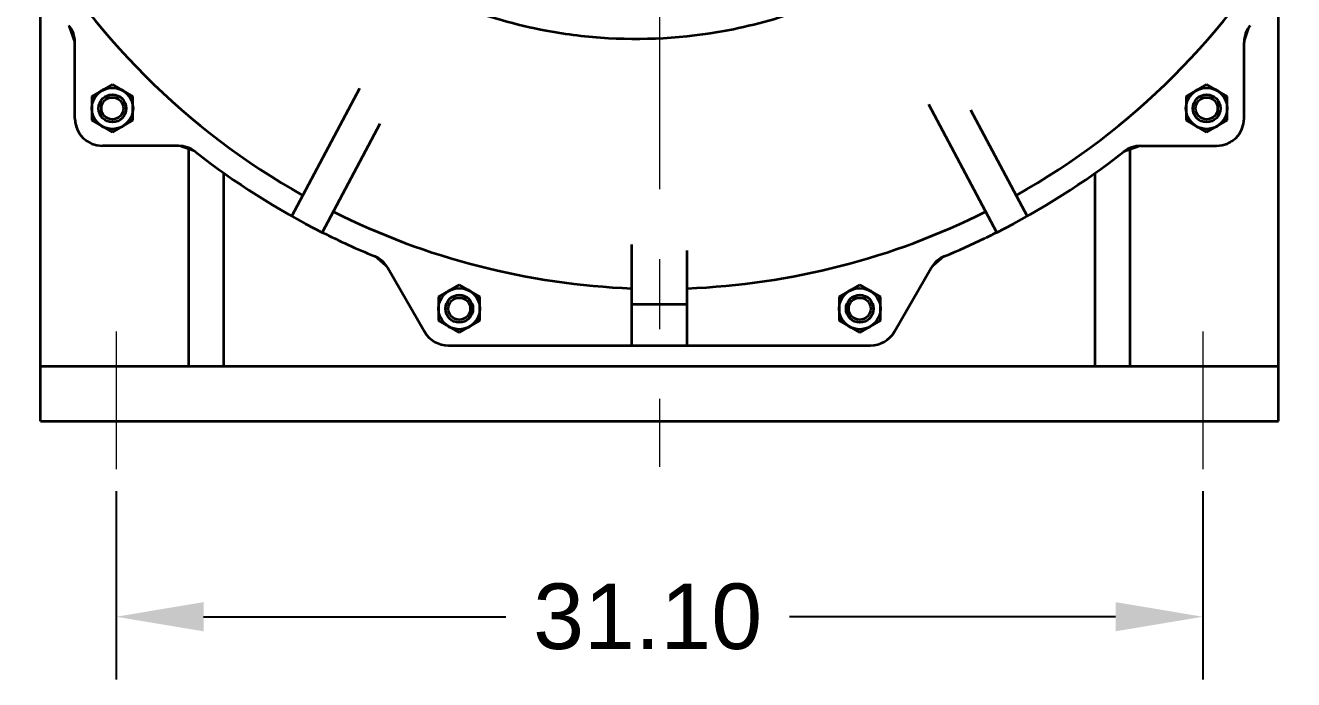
# Model space of a CAD drawing. Header units: inches. Extents: x -403 to 7, y 1 to 290.
# Drawn here: x -103.37 to -67.07, y 207.21 to 225.93 of the extents above; entities that cross this region are included whole.
import ezdxf

# ---------------------------------------------------------------- set-up
doc = ezdxf.new("R2010")
doc.units = ezdxf.units.IN
doc.header["$MEASUREMENT"] = 0
doc.linetypes.add('点画线', pattern=[16, 10, -2, 2, -2])
doc.layers.add('中心线层', color=1, linetype='点画线', lineweight=18)
doc.layers.add('粗实线层', color=7, linetype='Continuous', lineweight=35)
doc.styles.get("Standard").update_dxf_attribs({"font": 'arial.ttf'})
doc.dimstyles.new('STANDARD 2 PLCS', dxfattribs={"dimtxt": 0.125, "dimasz": 0.18, "dimexe": 0.18, "dimexo": 0.0625, "dimgap": 0.09, "dimtad": 0, "dimtih": 1, "dimtoh": 1, "dimzin": 4, "dimdsep": 46, "dimtxsty": 'Standard', "dimcen": 0.09, "dimaunit": 1, "dimadec": 0, "dimazin": 1, "dimtfac": 1, "dimtofl": 0, "dimtmove": 1, "dimatfit": 3, "dimfxl": 1, "dimtolj": 1, "dimtzin": 4, "dimarcsym": 0})

# ---------------------------------------------------------------- blocks, each defined once
blk = doc.blocks.new('*D160')
at = {"color": 0, "lineweight": -2, "transparency": 16777216}
for p, q in [((-100.767, 212.602), (-100.767, 207.206)), ((-69.665, 212.602), (-69.665, 207.206)), ((-98.267, 209.006), (-89.615, 209.006)), ((-72.165, 209.006), (-81.496, 209.006))]:
    blk.add_line(p, q, dxfattribs=at)
at = {"color": 0, "transparency": 16777216}
for points in [[(-98.267, 209.423), (-98.267, 208.589), (-100.767, 209.006)], [(-72.165, 209.423), (-72.165, 208.589), (-69.665, 209.006)]]:
    blk.add_solid(points, dxfattribs=at)
at = {"layer": 'Defpoints', "color": 0, "transparency": 16777216}
for p in [(-100.767, 213.227), (-69.665, 213.227), (-69.665, 209.006)]:
    blk.add_point(p, dxfattribs=at)
at = {"color": 0, "transparency": 16777216, "insert": (-85.555, 209.006), "char_height": 1.875, "attachment_point": 5}
blk.add_mtext('\\A1;31.10', dxfattribs=at)

msp = doc.modelspace()

# ---------------------------------------------------------------- linework, layer by layer
for p, q in [((-67.5, 216.18), (-67.5, 227.037)), ((-102.933, 226.795), (-102.933, 216.18)), ((-101.948, 225.441), (-102.117, 225.928)), ((-101.948, 225.441), (-102.117, 225.928)), ((-68.484, 225.441), (-68.316, 225.928)), ((-68.484, 225.441), (-68.316, 225.928)), ((-101.952, 225.511), (-101.95, 225.493)), ((-101.95, 225.493), (-101.949, 225.476)), ((-101.949, 225.476), (-101.949, 225.458)), ((-101.949, 225.458), (-101.948, 225.441)), ((-101.948, 223.266), (-101.948, 225.441)), ((-68.483, 225.476), (-68.484, 225.458)), ((-68.484, 225.458), (-68.484, 225.441)), ((-68.484, 223.266), (-68.484, 225.441)), ((-68.482, 225.493), (-68.483, 225.476)), ((-68.481, 225.511), (-68.482, 225.493)), ((-101.947, 223.225), (-101.948, 223.266)), ((-101.948, 223.266), (-101.948, 223.266)), ((-68.485, 223.225), (-68.484, 223.266)), ((-68.484, 223.266), (-68.484, 223.266)), ((-101.944, 223.184), (-101.947, 223.225)), ((-101.939, 223.143), (-101.944, 223.184)), ((-101.931, 223.102), (-101.939, 223.143)), ((-101.922, 223.062), (-101.931, 223.102)), ((-101.91, 223.023), (-101.922, 223.062)), ((-101.896, 222.984), (-101.91, 223.023)), ((-101.88, 222.946), (-101.896, 222.984)), ((-101.863, 222.909), (-101.88, 222.946)), ((-101.843, 222.872), (-101.863, 222.909)), ((-68.589, 222.872), (-68.57, 222.909)), ((-68.57, 222.909), (-68.552, 222.946)), ((-68.552, 222.946), (-68.536, 222.984)), ((-68.536, 222.984), (-68.522, 223.023)), ((-68.522, 223.023), (-68.511, 223.062)), ((-68.511, 223.062), (-68.501, 223.102)), ((-68.501, 223.102), (-68.494, 223.143)), ((-68.494, 223.143), (-68.488, 223.184)), ((-68.488, 223.184), (-68.485, 223.225)), ((-101.821, 222.837), (-101.843, 222.872)), ((-101.798, 222.803), (-101.821, 222.837)), ((-101.773, 222.771), (-101.798, 222.803)), ((-101.746, 222.739), (-101.773, 222.771)), ((-101.657, 222.654), (-101.688, 222.681)), ((-101.624, 222.629), (-101.657, 222.654)), ((-101.59, 222.606), (-101.624, 222.629)), ((-101.555, 222.584), (-101.59, 222.606)), ((-101.518, 222.565), (-101.555, 222.584)), ((-101.481, 222.547), (-101.518, 222.565)), ((-101.443, 222.531), (-101.481, 222.547)), ((-101.404, 222.517), (-101.443, 222.531)), ((-101.365, 222.506), (-101.404, 222.517)), ((-69.067, 222.506), (-69.028, 222.517)), ((-69.028, 222.517), (-68.989, 222.531)), ((-68.989, 222.531), (-68.951, 222.547)), ((-68.951, 222.547), (-68.914, 222.565)), ((-68.914, 222.565), (-68.878, 222.584)), ((-68.878, 222.584), (-68.842, 222.606)), ((-68.842, 222.606), (-68.808, 222.629)), ((-68.808, 222.629), (-68.776, 222.654)), ((-68.776, 222.654), (-68.744, 222.681)), ((-68.686, 222.739), (-68.659, 222.771)), ((-68.659, 222.771), (-68.634, 222.803)), ((-68.634, 222.803), (-68.611, 222.837)), ((-68.611, 222.837), (-68.589, 222.872)), ((-101.325, 222.496), (-101.365, 222.506)), ((-101.284, 222.488), (-101.325, 222.496)), ((-101.243, 222.483), (-101.284, 222.488)), ((-101.202, 222.48), (-101.243, 222.483)), ((-101.161, 222.479), (-101.202, 222.48)), ((-98.986, 222.479), (-101.161, 222.479)), ((-101.161, 222.479), (-101.161, 222.479)), ((-98.5, 222.31), (-98.986, 222.479)), ((-98.986, 222.479), (-98.969, 222.479)), ((-98.5, 222.31), (-98.986, 222.479)), ((-98.969, 222.479), (-98.951, 222.478)), ((-98.951, 222.478), (-98.934, 222.477)), ((-98.934, 222.477), (-98.916, 222.476)), ((-98.916, 222.476), (-98.899, 222.474)), ((-98.899, 222.474), (-98.882, 222.472)), ((-98.882, 222.472), (-98.864, 222.469)), ((-98.864, 222.469), (-98.847, 222.466)), ((-98.847, 222.466), (-98.83, 222.463)), ((-98.83, 222.463), (-98.813, 222.459)), ((-98.813, 222.459), (-98.796, 222.455)), ((-98.796, 222.455), (-98.779, 222.451)), ((-98.779, 222.451), (-98.762, 222.446)), ((-98.762, 222.446), (-98.745, 222.441)), ((-98.745, 222.441), (-98.729, 222.435)), ((-98.729, 222.435), (-98.712, 222.43)), ((-71.933, 222.31), (-71.446, 222.479)), ((-71.933, 222.31), (-71.446, 222.479)), ((-71.704, 222.435), (-71.72, 222.43)), ((-71.687, 222.441), (-71.704, 222.435)), ((-71.67, 222.446), (-71.687, 222.441)), ((-71.653, 222.451), (-71.67, 222.446)), ((-71.637, 222.455), (-71.653, 222.451)), ((-71.62, 222.459), (-71.637, 222.455)), ((-71.602, 222.463), (-71.62, 222.459)), ((-71.585, 222.466), (-71.602, 222.463)), ((-71.568, 222.469), (-71.585, 222.466)), ((-71.551, 222.472), (-71.568, 222.469)), ((-71.533, 222.474), (-71.551, 222.472)), ((-71.516, 222.476), (-71.533, 222.474)), ((-71.499, 222.477), (-71.516, 222.476)), ((-71.481, 222.478), (-71.499, 222.477)), ((-71.464, 222.479), (-71.481, 222.478)), ((-71.446, 222.479), (-71.464, 222.479)), ((-71.446, 222.479), (-69.271, 222.479)), ((-69.271, 222.479), (-69.23, 222.48)), ((-69.271, 222.479), (-69.271, 222.479)), ((-69.23, 222.48), (-69.189, 222.483)), ((-69.189, 222.483), (-69.148, 222.488)), ((-69.148, 222.488), (-69.108, 222.496)), ((-69.108, 222.496), (-69.067, 222.506)), ((-94.871, 220.005), (-94.871, 220.005)), ((-94.871, 220.005), (-94.822, 219.981)), ((-94.822, 219.981), (-94.773, 219.956)), ((-75.659, 219.956), (-75.61, 219.981)), ((-75.61, 219.981), (-75.562, 220.005)), ((-75.562, 220.005), (-75.562, 220.005)), ((-94.773, 219.956), (-94.724, 219.932)), ((-94.724, 219.932), (-94.675, 219.908)), ((-94.675, 219.908), (-94.625, 219.884)), ((-94.625, 219.884), (-94.576, 219.86)), ((-94.576, 219.86), (-94.527, 219.836)), ((-94.527, 219.836), (-94.477, 219.812)), ((-94.477, 219.812), (-94.428, 219.789)), ((-94.428, 219.789), (-94.378, 219.765)), ((-94.378, 219.765), (-94.329, 219.742)), ((-94.329, 219.742), (-94.279, 219.719)), ((-94.279, 219.719), (-94.23, 219.696)), ((-94.23, 219.696), (-94.18, 219.673)), ((-94.18, 219.673), (-94.13, 219.65)), ((-94.13, 219.65), (-94.08, 219.628)), ((-94.08, 219.628), (-94.03, 219.605)), ((-76.402, 219.605), (-76.352, 219.628)), ((-76.352, 219.628), (-76.302, 219.65)), ((-76.302, 219.65), (-76.252, 219.673)), ((-76.252, 219.673), (-76.203, 219.696)), ((-76.203, 219.696), (-76.153, 219.719)), ((-76.153, 219.719), (-76.103, 219.742)), ((-76.103, 219.742), (-76.054, 219.765)), ((-76.054, 219.765), (-76.004, 219.789)), ((-76.004, 219.789), (-75.955, 219.812)), ((-75.955, 219.812), (-75.905, 219.836)), ((-75.905, 219.836), (-75.856, 219.86)), ((-75.856, 219.86), (-75.807, 219.884)), ((-75.807, 219.884), (-75.758, 219.908)), ((-75.758, 219.908), (-75.709, 219.932)), ((-75.709, 219.932), (-75.659, 219.956)), ((-94.03, 219.605), (-93.98, 219.583)), ((-93.98, 219.583), (-93.93, 219.561)), ((-93.93, 219.561), (-93.88, 219.538)), ((-93.88, 219.538), (-93.83, 219.516)), ((-93.83, 219.516), (-93.78, 219.495)), ((-93.78, 219.495), (-93.73, 219.473)), ((-93.73, 219.473), (-93.679, 219.451)), ((-93.679, 219.451), (-93.629, 219.43)), ((-93.629, 219.43), (-93.579, 219.408)), ((-93.579, 219.408), (-93.528, 219.387)), ((-93.528, 219.387), (-93.478, 219.366)), ((-93.478, 219.366), (-93.427, 219.345)), ((-93.427, 219.345), (-93.376, 219.324)), ((-93.376, 219.324), (-92.993, 218.989)), ((-93.361, 219.317), (-93.376, 219.324)), ((-93.376, 219.324), (-92.993, 218.989)), ((-93.345, 219.31), (-93.361, 219.317)), ((-93.329, 219.303), (-93.345, 219.31)), ((-93.314, 219.295), (-93.329, 219.303)), ((-93.299, 219.287), (-93.314, 219.295)), ((-93.284, 219.279), (-93.299, 219.287)), ((-93.269, 219.27), (-93.284, 219.279)), ((-93.254, 219.261), (-93.269, 219.27)), ((-93.239, 219.251), (-93.254, 219.261)), ((-93.225, 219.242), (-93.239, 219.251)), ((-77.439, 218.989), (-77.056, 219.324)), ((-77.439, 218.989), (-77.056, 219.324)), ((-77.193, 219.251), (-77.207, 219.242)), ((-77.178, 219.261), (-77.193, 219.251)), ((-77.164, 219.27), (-77.178, 219.261)), ((-77.149, 219.279), (-77.164, 219.27)), ((-77.134, 219.287), (-77.149, 219.279)), ((-77.118, 219.295), (-77.134, 219.287)), ((-77.103, 219.303), (-77.118, 219.295)), ((-77.087, 219.31), (-77.103, 219.303)), ((-77.072, 219.317), (-77.087, 219.31)), ((-77.056, 219.324), (-77.072, 219.317)), ((-77.056, 219.324), (-77.005, 219.345)), ((-77.005, 219.345), (-76.955, 219.366)), ((-76.955, 219.366), (-76.904, 219.387)), ((-76.904, 219.387), (-76.854, 219.408)), ((-76.854, 219.408), (-76.803, 219.43)), ((-76.803, 219.43), (-76.753, 219.451)), ((-76.753, 219.451), (-76.703, 219.473)), ((-76.703, 219.473), (-76.652, 219.495)), ((-76.652, 219.495), (-76.602, 219.516)), ((-76.602, 219.516), (-76.552, 219.538)), ((-76.552, 219.538), (-76.502, 219.561)), ((-76.502, 219.561), (-76.452, 219.583)), ((-76.452, 219.583), (-76.402, 219.605)), ((-93.211, 219.232), (-93.225, 219.242)), ((-93.197, 219.221), (-93.211, 219.232)), ((-93.184, 219.211), (-93.197, 219.221)), ((-93.17, 219.2), (-93.184, 219.211)), ((-93.157, 219.189), (-93.17, 219.2)), ((-93.144, 219.177), (-93.157, 219.189)), ((-93.132, 219.165), (-93.144, 219.177)), ((-93.119, 219.153), (-93.132, 219.165)), ((-93.107, 219.141), (-93.119, 219.153)), ((-93.095, 219.128), (-93.107, 219.141)), ((-93.084, 219.115), (-93.095, 219.128)), ((-93.073, 219.102), (-93.084, 219.115)), ((-93.062, 219.089), (-93.073, 219.102)), ((-93.051, 219.075), (-93.062, 219.089)), ((-93.041, 219.062), (-93.051, 219.075)), ((-93.031, 219.048), (-93.041, 219.062)), ((-93.021, 219.033), (-93.031, 219.048)), ((-93.011, 219.019), (-93.021, 219.033)), ((-93.002, 219.004), (-93.011, 219.019)), ((-92.993, 218.989), (-93.002, 219.004)), ((-92.993, 218.989), (-91.939, 217.164)), ((-78.493, 217.164), (-77.439, 218.989)), ((-77.43, 219.004), (-77.439, 218.989)), ((-77.421, 219.019), (-77.43, 219.004)), ((-77.411, 219.033), (-77.421, 219.019)), ((-77.402, 219.048), (-77.411, 219.033)), ((-77.392, 219.062), (-77.402, 219.048)), ((-77.381, 219.075), (-77.392, 219.062)), ((-77.371, 219.089), (-77.381, 219.075)), ((-77.36, 219.102), (-77.371, 219.089)), ((-77.348, 219.115), (-77.36, 219.102)), ((-77.337, 219.128), (-77.348, 219.115)), ((-77.325, 219.141), (-77.337, 219.128)), ((-77.313, 219.153), (-77.325, 219.141)), ((-77.301, 219.165), (-77.313, 219.153)), ((-77.288, 219.177), (-77.301, 219.165)), ((-77.275, 219.189), (-77.288, 219.177)), ((-77.262, 219.2), (-77.275, 219.189)), ((-77.249, 219.211), (-77.262, 219.2)), ((-77.235, 219.221), (-77.249, 219.211)), ((-77.221, 219.232), (-77.235, 219.221)), ((-77.207, 219.242), (-77.221, 219.232)), ((-91.939, 217.164), (-91.939, 217.164)), ((-91.939, 217.164), (-91.925, 217.14)), ((-91.925, 217.14), (-91.91, 217.117)), ((-91.91, 217.117), (-91.895, 217.095)), ((-91.895, 217.095), (-91.878, 217.073)), ((-91.878, 217.073), (-91.861, 217.051)), ((-78.571, 217.051), (-78.554, 217.073)), ((-78.554, 217.073), (-78.538, 217.095)), ((-78.538, 217.095), (-78.522, 217.117)), ((-78.522, 217.117), (-78.507, 217.14)), ((-78.507, 217.14), (-78.493, 217.164)), ((-78.493, 217.164), (-78.493, 217.164)), ((-91.861, 217.051), (-91.843, 217.031)), ((-91.843, 217.031), (-91.824, 217.011)), ((-91.824, 217.011), (-91.805, 216.991)), ((-91.805, 216.991), (-91.784, 216.972)), ((-91.784, 216.972), (-91.764, 216.954)), ((-91.764, 216.954), (-91.742, 216.937)), ((-91.742, 216.937), (-91.72, 216.92)), ((-91.72, 216.92), (-91.698, 216.905)), ((-91.698, 216.905), (-91.675, 216.89)), ((-91.675, 216.89), (-91.651, 216.876)), ((-91.651, 216.876), (-91.627, 216.862)), ((-91.627, 216.862), (-91.603, 216.85)), ((-91.603, 216.85), (-91.578, 216.838)), ((-91.578, 216.838), (-91.553, 216.827)), ((-91.553, 216.827), (-91.527, 216.818)), ((-91.527, 216.818), (-91.501, 216.809)), ((-91.501, 216.809), (-91.475, 216.801)), ((-91.475, 216.801), (-91.448, 216.793)), ((-91.448, 216.793), (-91.421, 216.787)), ((-91.421, 216.787), (-91.394, 216.782)), ((-91.394, 216.782), (-91.367, 216.778)), ((-91.367, 216.778), (-91.34, 216.774)), ((-91.34, 216.774), (-91.313, 216.772)), ((-91.313, 216.772), (-91.285, 216.771)), ((-91.285, 216.771), (-91.258, 216.77)), ((-91.258, 216.77), (-91.258, 216.77)), ((-91.258, 216.77), (-86.004, 216.77)), ((-86.004, 216.77), (-86.004, 216.77)), ((-86.004, 216.77), (-84.429, 216.77)), ((-84.429, 216.77), (-84.429, 216.77)), ((-84.429, 216.77), (-79.175, 216.77)), ((-79.175, 216.77), (-79.147, 216.771)), ((-79.175, 216.77), (-79.175, 216.77)), ((-79.147, 216.771), (-79.12, 216.772)), ((-79.12, 216.772), (-79.092, 216.774)), ((-79.092, 216.774), (-79.065, 216.778)), ((-79.065, 216.778), (-79.038, 216.782)), ((-79.038, 216.782), (-79.011, 216.787)), ((-79.011, 216.787), (-78.984, 216.793)), ((-78.984, 216.793), (-78.958, 216.801)), ((-78.958, 216.801), (-78.931, 216.809)), ((-78.931, 216.809), (-78.905, 216.818)), ((-78.905, 216.818), (-78.88, 216.827)), ((-78.88, 216.827), (-78.854, 216.838)), ((-78.854, 216.838), (-78.829, 216.85)), ((-78.829, 216.85), (-78.805, 216.862)), ((-78.805, 216.862), (-78.781, 216.876)), ((-78.781, 216.876), (-78.757, 216.89)), ((-78.757, 216.89), (-78.734, 216.905)), ((-78.734, 216.905), (-78.712, 216.92)), ((-78.712, 216.92), (-78.69, 216.937)), ((-78.69, 216.937), (-78.669, 216.954)), ((-78.669, 216.954), (-78.648, 216.972)), ((-78.648, 216.972), (-78.628, 216.991)), ((-78.628, 216.991), (-78.608, 217.011)), ((-78.608, 217.011), (-78.59, 217.031)), ((-78.59, 217.031), (-78.571, 217.051)), ((-67.5, 214.605), (-67.5, 216.18)), ((-67.5, 216.18), (-67.5, 216.18)), ((-73.799, 214.605), (-73.799, 214.605)), ((-73.799, 214.605), (-69.665, 214.605)), ((-69.665, 214.605), (-69.665, 214.605)), ((-69.665, 214.605), (-67.5, 214.605)), ((-67.5, 214.605), (-67.5, 214.605))]:
    msp.add_line(p, q)
at = {"layer": '中心线层'}
for p, q in [((-85.216, 263.239), (-85.216, 213.3)), ((-100.767, 217.164), (-100.767, 213.227)), ((-69.665, 217.164), (-69.665, 213.227))]:
    msp.add_line(p, q, dxfattribs=at)
at = {"layer": '粗实线层'}
for p, q in [((-67.5, 214.605), (-67.5, 227.037)), ((-102.933, 214.605), (-102.933, 226.795)), ((-101.948, 223.266), (-101.948, 225.441)), ((-68.484, 223.266), (-68.484, 225.441)), ((-100.875, 224.234), (-101.466, 223.893)), ((-100.285, 223.893), (-100.875, 224.234)), ((-95.74, 220.467), (-93.792, 224.131)), ((-69.557, 224.234), (-70.147, 223.893)), ((-68.966, 223.893), (-69.557, 224.234)), ((-101.466, 223.893), (-101.466, 223.211)), ((-100.285, 223.211), (-100.285, 223.893)), ((-75.562, 220.005), (-77.507, 223.664)), ((-70.147, 223.893), (-70.147, 223.211)), ((-68.966, 223.211), (-68.966, 223.893)), ((-101.466, 223.552), (-101.47, 223.552)), ((-76.312, 223.513), (-74.692, 220.467)), ((-70.147, 223.552), (-70.151, 223.552)), ((-101.466, 223.211), (-100.875, 222.87)), ((-100.875, 222.87), (-100.285, 223.211)), ((-93.219, 223.111), (-94.871, 220.005)), ((-70.147, 223.211), (-69.557, 222.87)), ((-69.557, 222.87), (-68.966, 223.211)), ((-98.986, 222.479), (-101.161, 222.479)), ((-98.683, 216.18), (-98.683, 222.374)), ((-71.75, 216.18), (-71.75, 222.374)), ((-71.446, 222.479), (-69.271, 222.479)), ((-97.683, 216.18), (-97.683, 221.699)), ((-72.75, 216.18), (-72.75, 221.699)), ((-86.004, 216.77), (-86.004, 219.66)), ((-84.429, 216.77), (-84.429, 219.487)), ((-92.993, 218.989), (-91.939, 217.164)), ((-78.493, 217.164), (-77.439, 218.989)), ((-90.948, 218.502), (-91.538, 218.161)), ((-91.538, 218.161), (-91.538, 217.479)), ((-90.357, 218.161), (-90.948, 218.502)), ((-90.357, 217.479), (-90.357, 218.161)), ((-79.484, 218.502), (-80.075, 218.161)), ((-80.075, 218.161), (-80.075, 217.479)), ((-78.894, 218.161), (-79.484, 218.502)), ((-78.894, 217.479), (-78.894, 218.161)), ((-91.538, 217.82), (-91.542, 217.82)), ((-86.004, 217.951), (-84.429, 217.951)), ((-80.075, 217.82), (-80.079, 217.82)), ((-91.538, 217.479), (-90.948, 217.138)), ((-90.948, 217.138), (-90.357, 217.479)), ((-80.075, 217.479), (-79.484, 217.138)), ((-79.484, 217.138), (-78.894, 217.479)), ((-91.258, 216.77), (-79.175, 216.77)), ((-102.933, 216.18), (-67.5, 216.18)), ((-102.933, 214.605), (-67.5, 214.605))]:
    msp.add_line(p, q, dxfattribs=at)
for centre, radius in [((-100.875, 223.552), 0.591), ((-69.557, 223.552), 0.591), ((-100.875, 223.552), 0.394), ((-100.875, 223.552), 0.315), ((-69.557, 223.552), 0.394), ((-69.557, 223.552), 0.315), ((-90.948, 217.82), 0.591), ((-90.948, 217.82), 0.394), ((-79.484, 217.82), 0.591), ((-79.484, 217.82), 0.394), ((-90.948, 217.82), 0.315), ((-79.484, 217.82), 0.315)]:
    msp.add_circle(centre, radius, dxfattribs=at)
for centre, radius, start, end in [((-85.216, 239.211), 20.823, 209.3543, 240.6457), ((-85.216, 239.211), 20.823, 299.3543, 330.6457), ((-102.736, 225.441), 0.787, 0, 38.1664), ((-67.696, 225.441), 0.787, 141.8336, 180), ((-100.875, 223.552), 0.594, 114.0336, 125.5121), ((-100.875, 223.552), 0.594, 54.4927, 65.5324), ((-69.557, 223.552), 0.594, 114.0336, 125.5121), ((-69.557, 223.552), 0.594, 54.4927, 65.5324), ((-100.875, 223.552), 0.594, 173.4459, 185.3319), ((-100.875, 223.552), 0.594, 354.4739, 5.9466), ((-69.557, 223.552), 0.594, 173.4459, 185.3319), ((-69.557, 223.552), 0.594, 354.4739, 5.9466), ((-101.161, 223.266), 0.787, 180, 270), ((-69.271, 223.266), 0.787, 270, 0), ((-100.875, 223.552), 0.594, 234.6231, 246.177), ((-100.875, 223.552), 0.594, 293.5051, 305.296), ((-69.557, 223.552), 0.594, 234.6231, 246.177), ((-69.557, 223.552), 0.594, 293.5051, 305.296), ((-98.986, 221.691), 0.787, 51.8336, 90), ((-85.216, 239.211), 21.496, 231.8336, 243.3118), ((-85.216, 239.211), 21.496, 296.6882, 308.1664), ((-71.446, 221.691), 0.787, 90, 128.1664), ((-85.216, 239.211), 20.823, 243.3543, 267.8329), ((-85.216, 239.211), 20.823, 272.1671, 296.6457), ((-85.216, 239.211), 21.496, 243.3118, 247.6898), ((-85.216, 239.211), 21.496, 295.8126, 296.6882), ((-85.216, 239.211), 21.496, 292.3102, 295.6666), ((-93.675, 218.596), 0.787, 30, 67.6898), ((-76.757, 218.596), 0.787, 112.3102, 150), ((-90.948, 217.82), 0.594, 114.0336, 125.5121), ((-90.948, 217.82), 0.594, 54.4927, 65.5324), ((-79.484, 217.82), 0.594, 114.0336, 125.5121), ((-79.484, 217.82), 0.594, 54.4927, 65.5324), ((-90.948, 217.82), 0.594, 173.4459, 185.3319), ((-90.948, 217.82), 0.594, 354.4739, 5.9466), ((-79.484, 217.82), 0.594, 173.4459, 185.3319), ((-79.484, 217.82), 0.594, 354.4739, 5.9466), ((-91.258, 217.557), 0.787, 210, 270), ((-90.948, 217.82), 0.594, 234.6231, 246.177), ((-90.948, 217.82), 0.594, 293.5051, 305.296), ((-79.484, 217.82), 0.594, 234.6231, 246.177), ((-79.484, 217.82), 0.594, 293.5051, 305.296), ((-79.175, 217.557), 0.787, 270, 330)]:
    msp.add_arc(centre, radius, start, end, dxfattribs=at)
msp.add_open_spline([(-72.794, 259.132), (-72.775, 258.326), (-72.736, 256.646), (-72.682, 254.055), (-72.598, 250.744), (-72.521, 247.052), (-72.432, 243.51), (-72.385, 240.594), (-72.269, 238.237), (-72.604, 235.858), (-73.333, 233.582), (-74.548, 231.364), (-76.012, 229.623), (-77.621, 228.211), (-79.175, 227.219), (-81.061, 226.343), (-83.477, 225.633), (-86.086, 225.445), (-88.307, 225.716), (-89.852, 226.079), (-91.119, 226.523), (-92.258, 227.047), (-93.355, 227.655), (-94.614, 228.519), (-95.98, 229.726), (-97.181, 231.111), (-98.204, 232.639), (-99.011, 234.229), (-99.632, 235.954), (-100.045, 237.745), (-100.226, 239.478), (-100.208, 241.058), (-100.058, 242.561), (-99.84, 243.674), (-99.663, 244.334), (-99.63, 244.45)], degree=3, knots=[0, 0, 0, 0, 504.746769, 1052.412349, 1623.265825, 2578.708971, 3364.66948, 3841.451133, 4405.978862, 4838.381733, 5338.248422, 5894.859698, 6410.582877, 6753.988425, 7232.751185, 7558.859538, 8053.49223, 8802.595237, 9175.948973, 9451.824287, 9794.709054, 10014.613442, 10236.553343, 10579.597129, 10967.866851, 11375.248612, 11724.143692, 12116.923612, 12488.624842, 12869.3955, 13264.982615, 13576.962444, 13857.373178, 14209.57433, 14285.311361, 14285.311361, 14285.311361, 14285.311361], dxfattribs=at)

# ---------------------------------------------------------------- dimensions: what is measured, and where the dimension line sits
dim = msp.add_linear_dim(base=(-69.665, 209.006), p1=(-100.767, 213.227), p2=(-69.665, 213.227), dimstyle='STANDARD 2 PLCS', override={"dimscale": 10, "dimtxt": 0.1875, "dimasz": 0.25})
dim.commit()
dim.dimension.update_dxf_attribs({"geometry": '*D160', "text_midpoint": (-85.555, 209.006), "dimtype": 160})

doc.saveas('drawing.dxf')
